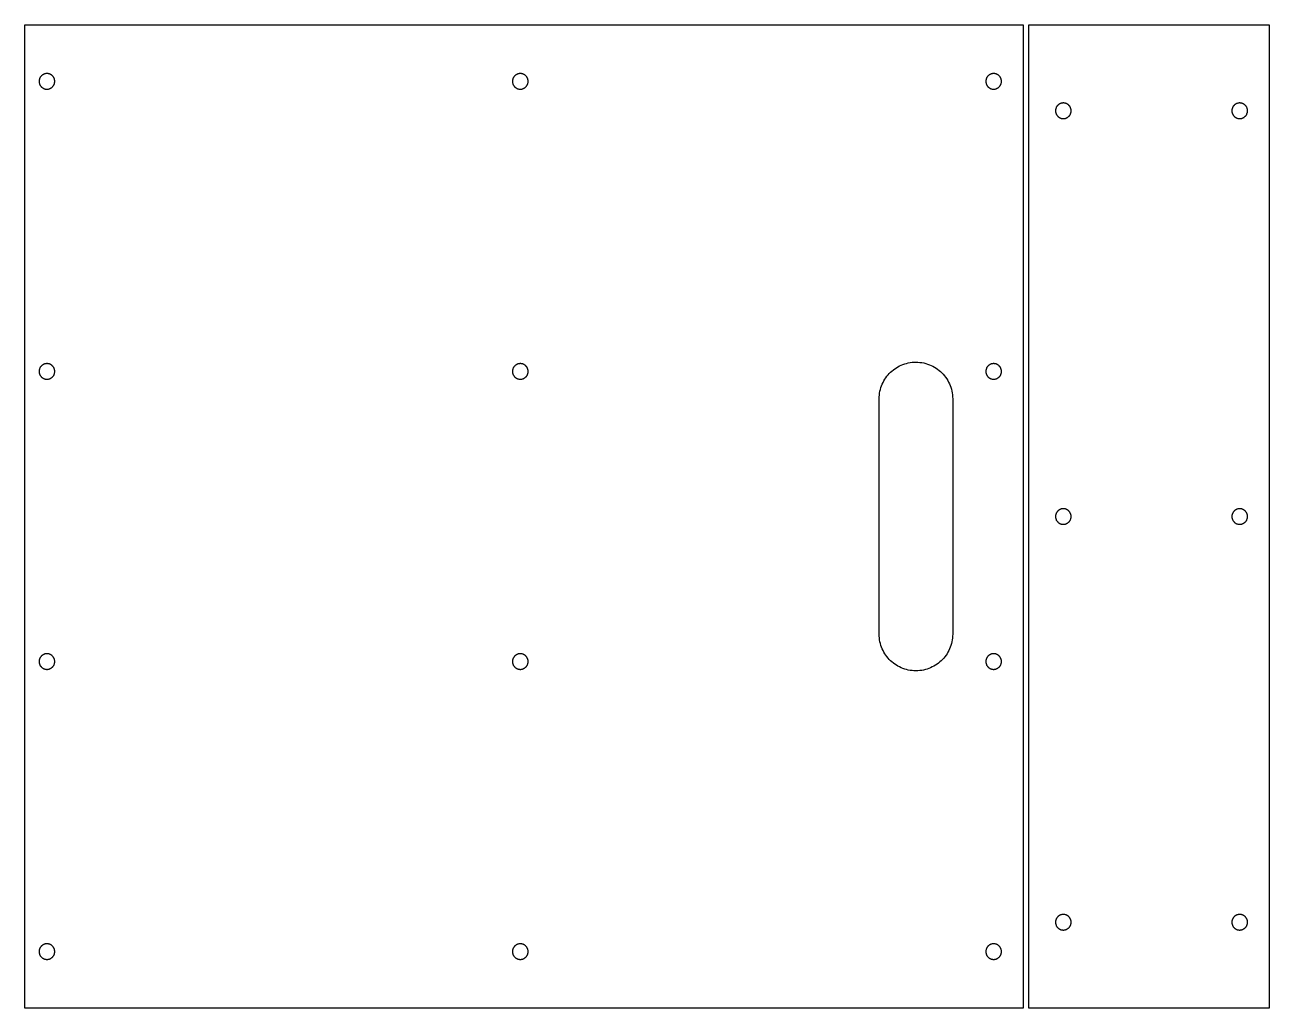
# Model space of a CAD drawing. Header units: centimetres. Extents: x -16 to 38, y -53 to 89.
# Drawn here: x -16.1 to 37.7, y -53.3 to -10.8 of the extents above; entities that cross this region are included whole.
import ezdxf

# ---------------------------------------------------------------- set-up
doc = ezdxf.new("R2010")
doc.units = ezdxf.units.CM
doc.header["$MEASUREMENT"] = 0

# ---------------------------------------------------------------- blocks, each defined once
blk = doc.blocks.new('block 55')
at = {"color": 7, "lineweight": 25}
blk.add_lwpolyline([(-16.063, -10.829), (27.059, -10.829), (27.059, -53.301), (-16.063, -53.301), (-16.063, -10.829)], dxfattribs=at)
blk = doc.blocks.new('block 56')
at = {"color": 7, "lineweight": 25}
blk.add_lwpolyline([(-15.111, -13.607), (-15.092, -13.606), (-15.074, -13.605), (-15.056, -13.603), (-15.038, -13.599), (-15.021, -13.595), (-15.004, -13.59), (-14.988, -13.584), (-14.971, -13.577), (-14.956, -13.569), (-14.94, -13.561), (-14.926, -13.552), (-14.911, -13.542), (-14.898, -13.531), (-14.885, -13.52), (-14.872, -13.508), (-14.86, -13.495), (-14.849, -13.482), (-14.838, -13.469), (-14.828, -13.454), (-14.819, -13.44), (-14.811, -13.424), (-14.803, -13.409), (-14.796, -13.393), (-14.79, -13.376), (-14.785, -13.359), (-14.781, -13.342), (-14.778, -13.324), (-14.775, -13.306), (-14.774, -13.288), (-14.773, -13.269), (-14.774, -13.251), (-14.775, -13.233), (-14.777, -13.216), (-14.781, -13.198), (-14.785, -13.182), (-14.789, -13.165), (-14.795, -13.149), (-14.801, -13.133), (-14.809, -13.118), (-14.817, -13.103), (-14.825, -13.089), (-14.835, -13.075), (-14.845, -13.061), (-14.855, -13.049), (-14.866, -13.036), (-14.878, -13.024), (-14.891, -13.013), (-14.904, -13.003), (-14.917, -12.993), (-14.931, -12.983), (-14.945, -12.975), (-14.96, -12.967), (-14.976, -12.96), (-14.991, -12.953), (-15.007, -12.948), (-15.024, -12.943), (-15.041, -12.939), (-15.058, -12.935), (-15.075, -12.933), (-15.093, -12.932), (-15.111, -12.931), (-15.129, -12.932), (-15.147, -12.933), (-15.164, -12.935), (-15.181, -12.939), (-15.198, -12.943), (-15.214, -12.948), (-15.231, -12.953), (-15.246, -12.96), (-15.262, -12.967), (-15.277, -12.975), (-15.291, -12.983), (-15.305, -12.993), (-15.318, -13.003), (-15.331, -13.013), (-15.344, -13.025), (-15.356, -13.036), (-15.367, -13.049), (-15.377, -13.062), (-15.387, -13.075), (-15.397, -13.089), (-15.405, -13.104), (-15.413, -13.119), (-15.42, -13.134), (-15.427, -13.15), (-15.433, -13.166), (-15.437, -13.182), (-15.441, -13.199), (-15.445, -13.216), (-15.447, -13.234), (-15.448, -13.251), (-15.449, -13.269), (-15.448, -13.287), (-15.447, -13.305), (-15.445, -13.322), (-15.441, -13.339), (-15.437, -13.356), (-15.433, -13.373), (-15.427, -13.389), (-15.42, -13.405), (-15.413, -13.42), (-15.405, -13.435), (-15.397, -13.449), (-15.387, -13.463), (-15.378, -13.477), (-15.367, -13.49), (-15.356, -13.502), (-15.344, -13.514), (-15.331, -13.525), (-15.318, -13.536), (-15.305, -13.546), (-15.291, -13.555), (-15.277, -13.564), (-15.262, -13.572), (-15.246, -13.579), (-15.231, -13.585), (-15.214, -13.591), (-15.198, -13.596), (-15.181, -13.6), (-15.164, -13.603), (-15.147, -13.605), (-15.129, -13.606), (-15.111, -13.607)], dxfattribs=at)
blk = doc.blocks.new('block 57')
at = {"color": 7, "lineweight": 25}
blk.add_lwpolyline([(-15.111, -38.668), (-15.092, -38.668), (-15.074, -38.666), (-15.056, -38.664), (-15.038, -38.661), (-15.021, -38.656), (-15.004, -38.651), (-14.988, -38.645), (-14.971, -38.638), (-14.956, -38.631), (-14.94, -38.622), (-14.926, -38.613), (-14.911, -38.603), (-14.898, -38.593), (-14.885, -38.581), (-14.872, -38.57), (-14.86, -38.557), (-14.849, -38.544), (-14.838, -38.53), (-14.828, -38.516), (-14.819, -38.501), (-14.811, -38.486), (-14.803, -38.47), (-14.796, -38.454), (-14.79, -38.437), (-14.785, -38.42), (-14.781, -38.403), (-14.778, -38.385), (-14.775, -38.367), (-14.774, -38.349), (-14.773, -38.331), (-14.774, -38.312), (-14.775, -38.294), (-14.777, -38.277), (-14.781, -38.26), (-14.785, -38.243), (-14.789, -38.227), (-14.795, -38.21), (-14.801, -38.195), (-14.809, -38.18), (-14.817, -38.165), (-14.825, -38.15), (-14.835, -38.136), (-14.845, -38.123), (-14.855, -38.11), (-14.866, -38.098), (-14.878, -38.086), (-14.891, -38.074), (-14.904, -38.064), (-14.917, -38.054), (-14.931, -38.045), (-14.945, -38.036), (-14.96, -38.028), (-14.976, -38.021), (-14.991, -38.015), (-15.007, -38.009), (-15.024, -38.004), (-15.041, -38), (-15.058, -37.997), (-15.075, -37.995), (-15.093, -37.993), (-15.111, -37.993), (-15.129, -37.993), (-15.147, -37.995), (-15.164, -37.997), (-15.181, -38), (-15.198, -38.004), (-15.214, -38.009), (-15.231, -38.015), (-15.246, -38.021), (-15.262, -38.028), (-15.277, -38.036), (-15.291, -38.045), (-15.305, -38.054), (-15.318, -38.064), (-15.331, -38.075), (-15.344, -38.086), (-15.356, -38.098), (-15.367, -38.11), (-15.377, -38.123), (-15.387, -38.136), (-15.397, -38.15), (-15.405, -38.165), (-15.413, -38.18), (-15.42, -38.195), (-15.427, -38.211), (-15.433, -38.227), (-15.437, -38.244), (-15.441, -38.26), (-15.445, -38.278), (-15.447, -38.295), (-15.448, -38.313), (-15.449, -38.331), (-15.448, -38.349), (-15.447, -38.366), (-15.445, -38.384), (-15.441, -38.401), (-15.437, -38.418), (-15.433, -38.434), (-15.427, -38.45), (-15.42, -38.466), (-15.413, -38.481), (-15.405, -38.496), (-15.397, -38.511), (-15.387, -38.525), (-15.378, -38.538), (-15.367, -38.551), (-15.356, -38.563), (-15.344, -38.575), (-15.331, -38.586), (-15.318, -38.597), (-15.305, -38.607), (-15.291, -38.616), (-15.277, -38.625), (-15.262, -38.633), (-15.246, -38.64), (-15.231, -38.647), (-15.214, -38.652), (-15.198, -38.657), (-15.181, -38.661), (-15.164, -38.664), (-15.147, -38.666), (-15.129, -38.668), (-15.111, -38.668)], dxfattribs=at)
blk = doc.blocks.new('block 58')
at = {"color": 7, "lineweight": 25}
blk.add_lwpolyline([(5.339, -51.199), (5.357, -51.199), (5.376, -51.197), (5.394, -51.195), (5.411, -51.191), (5.429, -51.187), (5.446, -51.182), (5.462, -51.176), (5.478, -51.169), (5.494, -51.161), (5.51, -51.153), (5.524, -51.144), (5.539, -51.134), (5.552, -51.123), (5.565, -51.112), (5.578, -51.1), (5.59, -51.088), (5.601, -51.074), (5.612, -51.061), (5.621, -51.046), (5.631, -51.032), (5.639, -51.016), (5.647, -51.001), (5.654, -50.985), (5.66, -50.968), (5.665, -50.951), (5.669, -50.934), (5.672, -50.916), (5.675, -50.898), (5.676, -50.88), (5.677, -50.861), (5.676, -50.843), (5.675, -50.825), (5.673, -50.808), (5.669, -50.791), (5.665, -50.774), (5.661, -50.757), (5.655, -50.741), (5.648, -50.725), (5.641, -50.71), (5.633, -50.695), (5.625, -50.681), (5.615, -50.667), (5.605, -50.653), (5.595, -50.64), (5.583, -50.628), (5.572, -50.616), (5.559, -50.605), (5.546, -50.595), (5.533, -50.585), (5.519, -50.575), (5.504, -50.567), (5.49, -50.559), (5.474, -50.552), (5.458, -50.545), (5.442, -50.54), (5.426, -50.535), (5.409, -50.531), (5.392, -50.528), (5.375, -50.525), (5.357, -50.524), (5.339, -50.523), (5.321, -50.524), (5.303, -50.525), (5.286, -50.528), (5.269, -50.531), (5.252, -50.535), (5.236, -50.54), (5.219, -50.545), (5.204, -50.552), (5.188, -50.559), (5.173, -50.567), (5.159, -50.575), (5.145, -50.585), (5.131, -50.595), (5.119, -50.605), (5.106, -50.617), (5.094, -50.628), (5.083, -50.641), (5.072, -50.654), (5.062, -50.667), (5.053, -50.681), (5.045, -50.696), (5.037, -50.71), (5.029, -50.726), (5.023, -50.742), (5.017, -50.758), (5.012, -50.774), (5.009, -50.791), (5.005, -50.808), (5.003, -50.826), (5.002, -50.843), (5.001, -50.861), (5.002, -50.879), (5.003, -50.897), (5.005, -50.914), (5.009, -50.931), (5.012, -50.948), (5.017, -50.965), (5.023, -50.981), (5.029, -50.997), (5.037, -51.012), (5.045, -51.027), (5.053, -51.041), (5.062, -51.055), (5.072, -51.069), (5.083, -51.082), (5.094, -51.094), (5.106, -51.106), (5.119, -51.117), (5.131, -51.128), (5.145, -51.138), (5.159, -51.147), (5.173, -51.156), (5.188, -51.164), (5.204, -51.171), (5.219, -51.177), (5.235, -51.183), (5.252, -51.188), (5.269, -51.192), (5.286, -51.195), (5.303, -51.197), (5.321, -51.199), (5.339, -51.199)], dxfattribs=at)
blk = doc.blocks.new('block 59')
at = {"color": 7, "lineweight": 25}
blk.add_lwpolyline([(5.339, -26.138), (5.357, -26.137), (5.376, -26.136), (5.394, -26.133), (5.411, -26.13), (5.429, -26.126), (5.446, -26.12), (5.462, -26.115), (5.478, -26.108), (5.494, -26.1), (5.51, -26.092), (5.524, -26.082), (5.539, -26.072), (5.552, -26.062), (5.565, -26.051), (5.578, -26.039), (5.59, -26.026), (5.601, -26.013), (5.612, -25.999), (5.621, -25.985), (5.631, -25.97), (5.639, -25.955), (5.647, -25.939), (5.654, -25.923), (5.66, -25.907), (5.665, -25.89), (5.669, -25.872), (5.672, -25.855), (5.675, -25.837), (5.676, -25.818), (5.677, -25.8), (5.676, -25.781), (5.675, -25.764), (5.673, -25.746), (5.669, -25.729), (5.665, -25.712), (5.661, -25.696), (5.655, -25.68), (5.648, -25.664), (5.641, -25.649), (5.633, -25.634), (5.625, -25.62), (5.615, -25.605), (5.605, -25.592), (5.595, -25.579), (5.583, -25.567), (5.572, -25.555), (5.559, -25.544), (5.546, -25.533), (5.533, -25.523), (5.519, -25.514), (5.504, -25.505), (5.49, -25.497), (5.474, -25.49), (5.458, -25.484), (5.442, -25.478), (5.426, -25.473), (5.409, -25.469), (5.392, -25.466), (5.375, -25.464), (5.357, -25.463), (5.339, -25.462), (5.321, -25.463), (5.303, -25.464), (5.286, -25.466), (5.269, -25.469), (5.252, -25.473), (5.236, -25.478), (5.219, -25.484), (5.204, -25.49), (5.188, -25.497), (5.173, -25.505), (5.159, -25.514), (5.145, -25.523), (5.131, -25.533), (5.119, -25.544), (5.106, -25.555), (5.094, -25.567), (5.083, -25.579), (5.072, -25.592), (5.062, -25.606), (5.053, -25.62), (5.045, -25.634), (5.037, -25.649), (5.029, -25.665), (5.023, -25.68), (5.017, -25.696), (5.012, -25.713), (5.009, -25.73), (5.005, -25.747), (5.003, -25.764), (5.002, -25.782), (5.001, -25.8), (5.002, -25.818), (5.003, -25.835), (5.005, -25.853), (5.009, -25.87), (5.012, -25.887), (5.017, -25.903), (5.023, -25.92), (5.029, -25.935), (5.037, -25.951), (5.045, -25.965), (5.053, -25.98), (5.062, -25.994), (5.072, -26.007), (5.083, -26.02), (5.094, -26.033), (5.106, -26.045), (5.119, -26.056), (5.131, -26.066), (5.145, -26.076), (5.159, -26.086), (5.173, -26.094), (5.188, -26.102), (5.204, -26.109), (5.219, -26.116), (5.235, -26.122), (5.252, -26.126), (5.269, -26.13), (5.286, -26.134), (5.303, -26.136), (5.321, -26.137), (5.339, -26.138)], dxfattribs=at)
blk = doc.blocks.new('block 60')
at = {"color": 7, "lineweight": 25}
blk.add_lwpolyline([(25.789, -13.607), (25.807, -13.606), (25.826, -13.605), (25.844, -13.603), (25.861, -13.599), (25.879, -13.595), (25.896, -13.59), (25.912, -13.584), (25.928, -13.577), (25.944, -13.569), (25.959, -13.561), (25.974, -13.552), (25.988, -13.542), (26.002, -13.531), (26.015, -13.52), (26.028, -13.508), (26.04, -13.495), (26.051, -13.482), (26.061, -13.469), (26.071, -13.454), (26.081, -13.44), (26.089, -13.424), (26.096, -13.409), (26.103, -13.393), (26.109, -13.376), (26.115, -13.359), (26.119, -13.342), (26.122, -13.324), (26.125, -13.306), (26.126, -13.288), (26.127, -13.269), (26.126, -13.251), (26.125, -13.233), (26.122, -13.216), (26.119, -13.198), (26.115, -13.182), (26.11, -13.165), (26.105, -13.149), (26.098, -13.133), (26.091, -13.118), (26.083, -13.103), (26.075, -13.089), (26.065, -13.075), (26.055, -13.061), (26.045, -13.049), (26.033, -13.036), (26.021, -13.024), (26.009, -13.013), (25.996, -13.003), (25.983, -12.993), (25.969, -12.983), (25.954, -12.975), (25.939, -12.967), (25.924, -12.96), (25.908, -12.953), (25.892, -12.948), (25.876, -12.943), (25.859, -12.939), (25.842, -12.935), (25.824, -12.933), (25.807, -12.932), (25.789, -12.931), (25.771, -12.932), (25.753, -12.933), (25.736, -12.935), (25.719, -12.939), (25.702, -12.943), (25.685, -12.948), (25.669, -12.953), (25.653, -12.96), (25.638, -12.967), (25.623, -12.975), (25.609, -12.983), (25.595, -12.993), (25.581, -13.003), (25.568, -13.013), (25.556, -13.025), (25.544, -13.036), (25.533, -13.049), (25.522, -13.062), (25.512, -13.075), (25.503, -13.089), (25.494, -13.104), (25.486, -13.119), (25.479, -13.134), (25.473, -13.15), (25.467, -13.166), (25.462, -13.182), (25.458, -13.199), (25.455, -13.216), (25.453, -13.234), (25.451, -13.251), (25.451, -13.269), (25.451, -13.287), (25.453, -13.305), (25.455, -13.322), (25.458, -13.339), (25.462, -13.356), (25.467, -13.373), (25.473, -13.389), (25.479, -13.405), (25.486, -13.42), (25.494, -13.435), (25.503, -13.449), (25.512, -13.463), (25.522, -13.477), (25.533, -13.49), (25.544, -13.502), (25.556, -13.514), (25.568, -13.525), (25.581, -13.536), (25.595, -13.546), (25.609, -13.555), (25.623, -13.564), (25.638, -13.572), (25.653, -13.579), (25.669, -13.585), (25.685, -13.591), (25.702, -13.596), (25.719, -13.6), (25.736, -13.603), (25.753, -13.605), (25.771, -13.606), (25.789, -13.607)], dxfattribs=at)
blk = doc.blocks.new('block 61')
at = {"color": 7, "lineweight": 25}
blk.add_lwpolyline([(25.789, -38.668), (25.807, -38.668), (25.826, -38.666), (25.844, -38.664), (25.861, -38.661), (25.879, -38.656), (25.896, -38.651), (25.912, -38.645), (25.928, -38.638), (25.944, -38.631), (25.959, -38.622), (25.974, -38.613), (25.988, -38.603), (26.002, -38.593), (26.015, -38.581), (26.028, -38.57), (26.04, -38.557), (26.051, -38.544), (26.061, -38.53), (26.071, -38.516), (26.081, -38.501), (26.089, -38.486), (26.096, -38.47), (26.103, -38.454), (26.109, -38.437), (26.115, -38.42), (26.119, -38.403), (26.122, -38.385), (26.125, -38.367), (26.126, -38.349), (26.127, -38.331), (26.126, -38.312), (26.125, -38.294), (26.122, -38.277), (26.119, -38.26), (26.115, -38.243), (26.11, -38.227), (26.105, -38.21), (26.098, -38.195), (26.091, -38.18), (26.083, -38.165), (26.075, -38.15), (26.065, -38.136), (26.055, -38.123), (26.045, -38.11), (26.033, -38.098), (26.021, -38.086), (26.009, -38.074), (25.996, -38.064), (25.983, -38.054), (25.969, -38.045), (25.954, -38.036), (25.939, -38.028), (25.924, -38.021), (25.908, -38.015), (25.892, -38.009), (25.876, -38.004), (25.859, -38), (25.842, -37.997), (25.824, -37.995), (25.807, -37.993), (25.789, -37.993), (25.771, -37.993), (25.753, -37.995), (25.736, -37.997), (25.719, -38), (25.702, -38.004), (25.685, -38.009), (25.669, -38.015), (25.653, -38.021), (25.638, -38.028), (25.623, -38.036), (25.609, -38.045), (25.595, -38.054), (25.581, -38.064), (25.568, -38.075), (25.556, -38.086), (25.544, -38.098), (25.533, -38.11), (25.522, -38.123), (25.512, -38.136), (25.503, -38.15), (25.494, -38.165), (25.486, -38.18), (25.479, -38.195), (25.473, -38.211), (25.467, -38.227), (25.462, -38.244), (25.458, -38.26), (25.455, -38.278), (25.453, -38.295), (25.451, -38.313), (25.451, -38.331), (25.451, -38.349), (25.453, -38.366), (25.455, -38.384), (25.458, -38.401), (25.462, -38.418), (25.467, -38.434), (25.473, -38.45), (25.479, -38.466), (25.486, -38.481), (25.494, -38.496), (25.503, -38.511), (25.512, -38.525), (25.522, -38.538), (25.533, -38.551), (25.544, -38.563), (25.556, -38.575), (25.568, -38.586), (25.581, -38.597), (25.595, -38.607), (25.609, -38.616), (25.623, -38.625), (25.638, -38.633), (25.653, -38.64), (25.669, -38.647), (25.685, -38.652), (25.702, -38.657), (25.719, -38.661), (25.736, -38.664), (25.753, -38.666), (25.771, -38.668), (25.789, -38.668)], dxfattribs=at)
blk = doc.blocks.new('block 62')
at = {"color": 7, "lineweight": 25}
blk.add_lwpolyline([(25.789, -51.199), (25.807, -51.199), (25.826, -51.197), (25.844, -51.195), (25.861, -51.191), (25.879, -51.187), (25.896, -51.182), (25.912, -51.176), (25.928, -51.169), (25.944, -51.161), (25.959, -51.153), (25.974, -51.144), (25.988, -51.134), (26.002, -51.123), (26.015, -51.112), (26.028, -51.1), (26.04, -51.088), (26.051, -51.074), (26.061, -51.061), (26.071, -51.046), (26.081, -51.032), (26.089, -51.016), (26.096, -51.001), (26.103, -50.985), (26.109, -50.968), (26.115, -50.951), (26.119, -50.934), (26.122, -50.916), (26.125, -50.898), (26.126, -50.88), (26.127, -50.861), (26.126, -50.843), (26.125, -50.825), (26.122, -50.808), (26.119, -50.791), (26.115, -50.774), (26.11, -50.757), (26.105, -50.741), (26.098, -50.725), (26.091, -50.71), (26.083, -50.695), (26.075, -50.681), (26.065, -50.667), (26.055, -50.653), (26.045, -50.64), (26.033, -50.628), (26.021, -50.616), (26.009, -50.605), (25.996, -50.595), (25.983, -50.585), (25.969, -50.575), (25.954, -50.567), (25.939, -50.559), (25.924, -50.552), (25.908, -50.545), (25.892, -50.54), (25.876, -50.535), (25.859, -50.531), (25.842, -50.528), (25.824, -50.525), (25.807, -50.524), (25.789, -50.523), (25.771, -50.524), (25.753, -50.525), (25.736, -50.528), (25.719, -50.531), (25.702, -50.535), (25.685, -50.54), (25.669, -50.545), (25.653, -50.552), (25.638, -50.559), (25.623, -50.567), (25.609, -50.575), (25.595, -50.585), (25.581, -50.595), (25.568, -50.605), (25.556, -50.617), (25.544, -50.628), (25.533, -50.641), (25.522, -50.654), (25.512, -50.667), (25.503, -50.681), (25.494, -50.696), (25.486, -50.71), (25.479, -50.726), (25.473, -50.742), (25.467, -50.758), (25.462, -50.774), (25.458, -50.791), (25.455, -50.808), (25.453, -50.826), (25.451, -50.843), (25.451, -50.861), (25.451, -50.879), (25.453, -50.897), (25.455, -50.914), (25.458, -50.931), (25.462, -50.948), (25.467, -50.965), (25.473, -50.981), (25.479, -50.997), (25.486, -51.012), (25.494, -51.027), (25.503, -51.041), (25.512, -51.055), (25.522, -51.069), (25.533, -51.082), (25.544, -51.094), (25.556, -51.106), (25.568, -51.117), (25.581, -51.128), (25.595, -51.138), (25.609, -51.147), (25.623, -51.156), (25.638, -51.164), (25.653, -51.171), (25.669, -51.177), (25.685, -51.183), (25.702, -51.188), (25.719, -51.192), (25.736, -51.195), (25.753, -51.197), (25.771, -51.199), (25.789, -51.199)], dxfattribs=at)
blk = doc.blocks.new('block 63')
at = {"color": 7, "lineweight": 25}
blk.add_lwpolyline([(25.789, -26.138), (25.807, -26.137), (25.826, -26.136), (25.844, -26.133), (25.861, -26.13), (25.879, -26.126), (25.896, -26.12), (25.912, -26.115), (25.928, -26.108), (25.944, -26.1), (25.959, -26.092), (25.974, -26.082), (25.988, -26.072), (26.002, -26.062), (26.015, -26.051), (26.028, -26.039), (26.04, -26.026), (26.051, -26.013), (26.061, -25.999), (26.071, -25.985), (26.081, -25.97), (26.089, -25.955), (26.096, -25.939), (26.103, -25.923), (26.109, -25.907), (26.115, -25.89), (26.119, -25.872), (26.122, -25.855), (26.125, -25.837), (26.126, -25.818), (26.127, -25.8), (26.126, -25.781), (26.125, -25.764), (26.122, -25.746), (26.119, -25.729), (26.115, -25.712), (26.11, -25.696), (26.105, -25.68), (26.098, -25.664), (26.091, -25.649), (26.083, -25.634), (26.075, -25.62), (26.065, -25.605), (26.055, -25.592), (26.045, -25.579), (26.033, -25.567), (26.021, -25.555), (26.009, -25.544), (25.996, -25.533), (25.983, -25.523), (25.969, -25.514), (25.954, -25.505), (25.939, -25.497), (25.924, -25.49), (25.908, -25.484), (25.892, -25.478), (25.876, -25.473), (25.859, -25.469), (25.842, -25.466), (25.824, -25.464), (25.807, -25.463), (25.789, -25.462), (25.771, -25.463), (25.753, -25.464), (25.736, -25.466), (25.719, -25.469), (25.702, -25.473), (25.685, -25.478), (25.669, -25.484), (25.653, -25.49), (25.638, -25.497), (25.623, -25.505), (25.609, -25.514), (25.595, -25.523), (25.581, -25.533), (25.568, -25.544), (25.556, -25.555), (25.544, -25.567), (25.533, -25.579), (25.522, -25.592), (25.512, -25.606), (25.503, -25.62), (25.494, -25.634), (25.486, -25.649), (25.479, -25.665), (25.473, -25.68), (25.467, -25.696), (25.462, -25.713), (25.458, -25.73), (25.455, -25.747), (25.453, -25.764), (25.451, -25.782), (25.451, -25.8), (25.451, -25.818), (25.453, -25.835), (25.455, -25.853), (25.458, -25.87), (25.462, -25.887), (25.467, -25.903), (25.473, -25.92), (25.479, -25.935), (25.486, -25.951), (25.494, -25.965), (25.503, -25.98), (25.512, -25.994), (25.522, -26.007), (25.533, -26.02), (25.544, -26.033), (25.556, -26.045), (25.568, -26.056), (25.581, -26.066), (25.595, -26.076), (25.609, -26.086), (25.623, -26.094), (25.638, -26.102), (25.653, -26.109), (25.669, -26.116), (25.685, -26.122), (25.702, -26.126), (25.719, -26.13), (25.736, -26.134), (25.753, -26.136), (25.771, -26.137), (25.789, -26.138)], dxfattribs=at)
blk = doc.blocks.new('block 64')
at = {"color": 7, "lineweight": 25}
blk.add_lwpolyline([(5.339, -13.607), (5.357, -13.606), (5.376, -13.605), (5.394, -13.603), (5.411, -13.599), (5.429, -13.595), (5.446, -13.59), (5.462, -13.584), (5.478, -13.577), (5.494, -13.569), (5.51, -13.561), (5.524, -13.552), (5.539, -13.542), (5.552, -13.531), (5.565, -13.52), (5.578, -13.508), (5.59, -13.495), (5.601, -13.482), (5.612, -13.469), (5.621, -13.454), (5.631, -13.44), (5.639, -13.424), (5.647, -13.409), (5.654, -13.393), (5.66, -13.376), (5.665, -13.359), (5.669, -13.342), (5.672, -13.324), (5.675, -13.306), (5.676, -13.288), (5.677, -13.269), (5.676, -13.251), (5.675, -13.233), (5.673, -13.216), (5.669, -13.198), (5.665, -13.182), (5.661, -13.165), (5.655, -13.149), (5.648, -13.133), (5.641, -13.118), (5.633, -13.103), (5.625, -13.089), (5.615, -13.075), (5.605, -13.061), (5.595, -13.049), (5.583, -13.036), (5.572, -13.024), (5.559, -13.013), (5.546, -13.003), (5.533, -12.993), (5.519, -12.983), (5.504, -12.975), (5.49, -12.967), (5.474, -12.96), (5.458, -12.953), (5.442, -12.948), (5.426, -12.943), (5.409, -12.939), (5.392, -12.935), (5.375, -12.933), (5.357, -12.932), (5.339, -12.931), (5.321, -12.932), (5.303, -12.933), (5.286, -12.935), (5.269, -12.939), (5.252, -12.943), (5.236, -12.948), (5.219, -12.953), (5.204, -12.96), (5.188, -12.967), (5.173, -12.975), (5.159, -12.983), (5.145, -12.993), (5.131, -13.003), (5.119, -13.013), (5.106, -13.025), (5.094, -13.036), (5.083, -13.049), (5.072, -13.062), (5.062, -13.075), (5.053, -13.089), (5.045, -13.104), (5.037, -13.119), (5.029, -13.134), (5.023, -13.15), (5.017, -13.166), (5.012, -13.182), (5.009, -13.199), (5.005, -13.216), (5.003, -13.234), (5.002, -13.251), (5.001, -13.269), (5.002, -13.287), (5.003, -13.305), (5.005, -13.322), (5.009, -13.339), (5.012, -13.356), (5.017, -13.373), (5.023, -13.389), (5.029, -13.405), (5.037, -13.42), (5.045, -13.435), (5.053, -13.449), (5.062, -13.463), (5.072, -13.477), (5.083, -13.49), (5.094, -13.502), (5.106, -13.514), (5.119, -13.525), (5.131, -13.536), (5.145, -13.546), (5.159, -13.555), (5.173, -13.564), (5.188, -13.572), (5.204, -13.579), (5.219, -13.585), (5.235, -13.591), (5.252, -13.596), (5.269, -13.6), (5.286, -13.603), (5.303, -13.605), (5.321, -13.606), (5.339, -13.607)], dxfattribs=at)
blk = doc.blocks.new('block 65')
at = {"color": 7, "lineweight": 25}
blk.add_lwpolyline([(5.339, -38.668), (5.357, -38.668), (5.376, -38.666), (5.394, -38.664), (5.411, -38.661), (5.429, -38.656), (5.446, -38.651), (5.462, -38.645), (5.478, -38.638), (5.494, -38.631), (5.51, -38.622), (5.524, -38.613), (5.539, -38.603), (5.552, -38.593), (5.565, -38.581), (5.578, -38.57), (5.59, -38.557), (5.601, -38.544), (5.612, -38.53), (5.621, -38.516), (5.631, -38.501), (5.639, -38.486), (5.647, -38.47), (5.654, -38.454), (5.66, -38.437), (5.665, -38.42), (5.669, -38.403), (5.672, -38.385), (5.675, -38.367), (5.676, -38.349), (5.677, -38.331), (5.676, -38.312), (5.675, -38.294), (5.673, -38.277), (5.669, -38.26), (5.665, -38.243), (5.661, -38.227), (5.655, -38.21), (5.648, -38.195), (5.641, -38.18), (5.633, -38.165), (5.625, -38.15), (5.615, -38.136), (5.605, -38.123), (5.595, -38.11), (5.583, -38.098), (5.572, -38.086), (5.559, -38.074), (5.546, -38.064), (5.533, -38.054), (5.519, -38.045), (5.504, -38.036), (5.49, -38.028), (5.474, -38.021), (5.458, -38.015), (5.442, -38.009), (5.426, -38.004), (5.409, -38), (5.392, -37.997), (5.375, -37.995), (5.357, -37.993), (5.339, -37.993), (5.321, -37.993), (5.303, -37.995), (5.286, -37.997), (5.269, -38), (5.252, -38.004), (5.236, -38.009), (5.219, -38.015), (5.204, -38.021), (5.188, -38.028), (5.173, -38.036), (5.159, -38.045), (5.145, -38.054), (5.131, -38.064), (5.119, -38.075), (5.106, -38.086), (5.094, -38.098), (5.083, -38.11), (5.072, -38.123), (5.062, -38.136), (5.053, -38.15), (5.045, -38.165), (5.037, -38.18), (5.029, -38.195), (5.023, -38.211), (5.017, -38.227), (5.012, -38.244), (5.009, -38.26), (5.005, -38.278), (5.003, -38.295), (5.002, -38.313), (5.001, -38.331), (5.002, -38.349), (5.003, -38.366), (5.005, -38.384), (5.009, -38.401), (5.012, -38.418), (5.017, -38.434), (5.023, -38.45), (5.029, -38.466), (5.037, -38.481), (5.045, -38.496), (5.053, -38.511), (5.062, -38.525), (5.072, -38.538), (5.083, -38.551), (5.094, -38.563), (5.106, -38.575), (5.119, -38.586), (5.131, -38.597), (5.145, -38.607), (5.159, -38.616), (5.173, -38.625), (5.188, -38.633), (5.204, -38.64), (5.219, -38.647), (5.235, -38.652), (5.252, -38.657), (5.269, -38.661), (5.286, -38.664), (5.303, -38.666), (5.321, -38.668), (5.339, -38.668)], dxfattribs=at)
blk = doc.blocks.new('block 66')
at = {"color": 7, "lineweight": 25}
blk.add_lwpolyline([(-15.111, -51.199), (-15.092, -51.199), (-15.074, -51.197), (-15.056, -51.195), (-15.038, -51.191), (-15.021, -51.187), (-15.004, -51.182), (-14.988, -51.176), (-14.971, -51.169), (-14.956, -51.161), (-14.94, -51.153), (-14.926, -51.144), (-14.911, -51.134), (-14.898, -51.123), (-14.885, -51.112), (-14.872, -51.1), (-14.86, -51.088), (-14.849, -51.074), (-14.838, -51.061), (-14.828, -51.046), (-14.819, -51.032), (-14.811, -51.016), (-14.803, -51.001), (-14.796, -50.985), (-14.79, -50.968), (-14.785, -50.951), (-14.781, -50.934), (-14.778, -50.916), (-14.775, -50.898), (-14.774, -50.88), (-14.773, -50.861), (-14.774, -50.843), (-14.775, -50.825), (-14.777, -50.808), (-14.781, -50.791), (-14.785, -50.774), (-14.789, -50.757), (-14.795, -50.741), (-14.801, -50.725), (-14.809, -50.71), (-14.817, -50.695), (-14.825, -50.681), (-14.835, -50.667), (-14.845, -50.653), (-14.855, -50.64), (-14.866, -50.628), (-14.878, -50.616), (-14.891, -50.605), (-14.904, -50.595), (-14.917, -50.585), (-14.931, -50.575), (-14.945, -50.567), (-14.96, -50.559), (-14.976, -50.552), (-14.991, -50.545), (-15.007, -50.54), (-15.024, -50.535), (-15.041, -50.531), (-15.058, -50.528), (-15.075, -50.525), (-15.093, -50.524), (-15.111, -50.523), (-15.129, -50.524), (-15.147, -50.525), (-15.164, -50.528), (-15.181, -50.531), (-15.198, -50.535), (-15.214, -50.54), (-15.231, -50.545), (-15.246, -50.552), (-15.262, -50.559), (-15.277, -50.567), (-15.291, -50.575), (-15.305, -50.585), (-15.318, -50.595), (-15.331, -50.605), (-15.344, -50.617), (-15.356, -50.628), (-15.367, -50.641), (-15.377, -50.654), (-15.387, -50.667), (-15.397, -50.681), (-15.405, -50.696), (-15.413, -50.71), (-15.42, -50.726), (-15.427, -50.742), (-15.433, -50.758), (-15.437, -50.774), (-15.441, -50.791), (-15.445, -50.808), (-15.447, -50.826), (-15.448, -50.843), (-15.449, -50.861), (-15.448, -50.879), (-15.447, -50.897), (-15.445, -50.914), (-15.441, -50.931), (-15.437, -50.948), (-15.433, -50.965), (-15.427, -50.981), (-15.42, -50.997), (-15.413, -51.012), (-15.405, -51.027), (-15.397, -51.041), (-15.387, -51.055), (-15.378, -51.069), (-15.367, -51.082), (-15.356, -51.094), (-15.344, -51.106), (-15.331, -51.117), (-15.318, -51.128), (-15.305, -51.138), (-15.291, -51.147), (-15.277, -51.156), (-15.262, -51.164), (-15.246, -51.171), (-15.231, -51.177), (-15.214, -51.183), (-15.198, -51.188), (-15.181, -51.192), (-15.164, -51.195), (-15.147, -51.197), (-15.129, -51.199), (-15.111, -51.199)], dxfattribs=at)
blk = doc.blocks.new('block 67')
at = {"color": 7, "lineweight": 25}
blk.add_lwpolyline([(-15.111, -26.138), (-15.092, -26.137), (-15.074, -26.136), (-15.056, -26.133), (-15.038, -26.13), (-15.021, -26.126), (-15.004, -26.12), (-14.988, -26.115), (-14.971, -26.108), (-14.956, -26.1), (-14.94, -26.092), (-14.926, -26.082), (-14.911, -26.072), (-14.898, -26.062), (-14.885, -26.051), (-14.872, -26.039), (-14.86, -26.026), (-14.849, -26.013), (-14.838, -25.999), (-14.828, -25.985), (-14.819, -25.97), (-14.811, -25.955), (-14.803, -25.939), (-14.796, -25.923), (-14.79, -25.907), (-14.785, -25.89), (-14.781, -25.872), (-14.778, -25.855), (-14.775, -25.837), (-14.774, -25.818), (-14.773, -25.8), (-14.774, -25.781), (-14.775, -25.764), (-14.777, -25.746), (-14.781, -25.729), (-14.785, -25.712), (-14.789, -25.696), (-14.795, -25.68), (-14.801, -25.664), (-14.809, -25.649), (-14.817, -25.634), (-14.825, -25.62), (-14.835, -25.605), (-14.845, -25.592), (-14.855, -25.579), (-14.866, -25.567), (-14.878, -25.555), (-14.891, -25.544), (-14.904, -25.533), (-14.917, -25.523), (-14.931, -25.514), (-14.945, -25.505), (-14.96, -25.497), (-14.976, -25.49), (-14.991, -25.484), (-15.007, -25.478), (-15.024, -25.473), (-15.041, -25.469), (-15.058, -25.466), (-15.075, -25.464), (-15.093, -25.463), (-15.111, -25.462), (-15.129, -25.463), (-15.147, -25.464), (-15.164, -25.466), (-15.181, -25.469), (-15.198, -25.473), (-15.214, -25.478), (-15.231, -25.484), (-15.246, -25.49), (-15.262, -25.497), (-15.277, -25.505), (-15.291, -25.514), (-15.305, -25.523), (-15.318, -25.533), (-15.331, -25.544), (-15.344, -25.555), (-15.356, -25.567), (-15.367, -25.579), (-15.377, -25.592), (-15.387, -25.606), (-15.397, -25.62), (-15.405, -25.634), (-15.413, -25.649), (-15.42, -25.665), (-15.427, -25.68), (-15.433, -25.696), (-15.437, -25.713), (-15.441, -25.73), (-15.445, -25.747), (-15.447, -25.764), (-15.448, -25.782), (-15.449, -25.8), (-15.448, -25.818), (-15.447, -25.835), (-15.445, -25.853), (-15.441, -25.87), (-15.437, -25.887), (-15.433, -25.903), (-15.427, -25.92), (-15.42, -25.935), (-15.413, -25.951), (-15.405, -25.965), (-15.397, -25.98), (-15.387, -25.994), (-15.378, -26.007), (-15.367, -26.02), (-15.356, -26.033), (-15.344, -26.045), (-15.331, -26.056), (-15.318, -26.066), (-15.305, -26.076), (-15.291, -26.086), (-15.277, -26.094), (-15.262, -26.102), (-15.246, -26.109), (-15.231, -26.116), (-15.214, -26.122), (-15.198, -26.126), (-15.181, -26.13), (-15.164, -26.134), (-15.147, -26.136), (-15.129, -26.137), (-15.111, -26.138)], dxfattribs=at)
blk = doc.blocks.new('block 68')
at = {"color": 7, "lineweight": 25}
blk.add_lwpolyline([(24.019, -26.985), (24.019, -37.145), (24.016, -37.232), (24.01, -37.315), (23.999, -37.397), (23.984, -37.478), (23.965, -37.556), (23.942, -37.634), (23.916, -37.71), (23.885, -37.783), (23.851, -37.855), (23.814, -37.925), (23.774, -37.993), (23.73, -38.059), (23.683, -38.122), (23.633, -38.182), (23.58, -38.241), (23.525, -38.296), (23.466, -38.349), (23.406, -38.399), (23.342, -38.445), (23.277, -38.489), (23.209, -38.53), (23.139, -38.567), (23.067, -38.6), (22.993, -38.63), (22.917, -38.657), (22.84, -38.68), (22.761, -38.698), (22.68, -38.713), (22.599, -38.724), (22.516, -38.73), (22.431, -38.733), (22.347, -38.73), (22.264, -38.724), (22.182, -38.713), (22.101, -38.698), (22.022, -38.68), (21.945, -38.657), (21.869, -38.63), (21.795, -38.6), (21.723, -38.566), (21.653, -38.529), (21.585, -38.489), (21.519, -38.445), (21.456, -38.398), (21.395, -38.348), (21.337, -38.295), (21.281, -38.24), (21.229, -38.181), (21.179, -38.12), (21.132, -38.057), (21.088, -37.992), (21.047, -37.924), (21.01, -37.854), (20.976, -37.782), (20.946, -37.708), (20.92, -37.632), (20.897, -37.554), (20.878, -37.475), (20.863, -37.395), (20.852, -37.313), (20.846, -37.23), (20.844, -37.145), (20.844, -26.985), (20.846, -26.901), (20.852, -26.818), (20.863, -26.736), (20.878, -26.655), (20.897, -26.576), (20.92, -26.499), (20.946, -26.423), (20.976, -26.349), (21.01, -26.277), (21.047, -26.207), (21.088, -26.139), (21.132, -26.073), (21.179, -26.01), (21.228, -25.949), (21.281, -25.891), (21.337, -25.835), (21.395, -25.782), (21.456, -25.733), (21.519, -25.686), (21.585, -25.642), (21.653, -25.601), (21.723, -25.564), (21.795, -25.53), (21.869, -25.5), (21.945, -25.474), (22.022, -25.451), (22.101, -25.432), (22.182, -25.417), (22.264, -25.406), (22.347, -25.4), (22.431, -25.398), (22.518, -25.4), (22.604, -25.407), (22.689, -25.419), (22.772, -25.434), (22.853, -25.454), (22.933, -25.479), (23.011, -25.507), (23.087, -25.539), (23.161, -25.575), (23.233, -25.615), (23.302, -25.658), (23.369, -25.704), (23.433, -25.754), (23.495, -25.807), (23.554, -25.863), (23.61, -25.922), (23.663, -25.983), (23.712, -26.048), (23.759, -26.115), (23.802, -26.184), (23.842, -26.256), (23.878, -26.33), (23.91, -26.405), (23.938, -26.483), (23.962, -26.563), (23.982, -26.645), (23.998, -26.728), (24.01, -26.812), (24.016, -26.898), (24.019, -26.985)], dxfattribs=at)
blk = doc.blocks.new('block 69')
at = {"color": 7, "lineweight": 25}
blk.add_lwpolyline([(27.313, -10.83), (37.689, -10.83), (37.689, -53.302), (27.313, -53.302), (27.313, -10.83)], dxfattribs=at)
blk = doc.blocks.new('block 70')
at = {"color": 7, "lineweight": 25}
blk.add_lwpolyline([(36.419, -14.878), (36.437, -14.878), (36.456, -14.876), (36.474, -14.874), (36.491, -14.87), (36.509, -14.866), (36.526, -14.861), (36.542, -14.855), (36.558, -14.848), (36.574, -14.84), (36.589, -14.832), (36.604, -14.823), (36.618, -14.813), (36.632, -14.802), (36.645, -14.791), (36.658, -14.779), (36.67, -14.767), (36.681, -14.754), (36.691, -14.74), (36.701, -14.726), (36.71, -14.711), (36.719, -14.696), (36.726, -14.68), (36.733, -14.664), (36.739, -14.647), (36.745, -14.63), (36.749, -14.613), (36.752, -14.595), (36.755, -14.577), (36.756, -14.559), (36.756, -14.54), (36.756, -14.522), (36.755, -14.504), (36.752, -14.487), (36.749, -14.47), (36.745, -14.453), (36.74, -14.436), (36.735, -14.42), (36.728, -14.405), (36.721, -14.389), (36.713, -14.374), (36.704, -14.36), (36.695, -14.346), (36.685, -14.333), (36.674, -14.32), (36.663, -14.307), (36.651, -14.295), (36.639, -14.284), (36.626, -14.274), (36.613, -14.264), (36.599, -14.254), (36.584, -14.246), (36.569, -14.238), (36.554, -14.231), (36.538, -14.224), (36.522, -14.219), (36.506, -14.214), (36.489, -14.21), (36.472, -14.207), (36.454, -14.204), (36.437, -14.203), (36.419, -14.203), (36.401, -14.203), (36.383, -14.204), (36.366, -14.207), (36.349, -14.21), (36.332, -14.214), (36.315, -14.219), (36.299, -14.224), (36.283, -14.231), (36.268, -14.238), (36.253, -14.246), (36.239, -14.255), (36.225, -14.264), (36.211, -14.274), (36.198, -14.284), (36.186, -14.296), (36.174, -14.307), (36.163, -14.32), (36.152, -14.333), (36.142, -14.346), (36.133, -14.36), (36.124, -14.375), (36.116, -14.39), (36.109, -14.405), (36.103, -14.421), (36.097, -14.437), (36.092, -14.453), (36.088, -14.47), (36.085, -14.487), (36.083, -14.505), (36.081, -14.522), (36.081, -14.54), (36.081, -14.558), (36.083, -14.576), (36.085, -14.593), (36.088, -14.611), (36.092, -14.627), (36.097, -14.644), (36.103, -14.66), (36.109, -14.676), (36.116, -14.691), (36.124, -14.706), (36.133, -14.72), (36.142, -14.734), (36.152, -14.748), (36.163, -14.761), (36.174, -14.773), (36.186, -14.785), (36.198, -14.796), (36.211, -14.807), (36.225, -14.817), (36.239, -14.826), (36.253, -14.835), (36.268, -14.843), (36.283, -14.85), (36.299, -14.856), (36.315, -14.862), (36.332, -14.867), (36.349, -14.871), (36.366, -14.874), (36.383, -14.876), (36.401, -14.878), (36.419, -14.878)], dxfattribs=at)
blk = doc.blocks.new('block 71')
at = {"color": 7, "lineweight": 25}
blk.add_lwpolyline([(36.419, -49.93), (36.437, -49.93), (36.456, -49.928), (36.474, -49.926), (36.491, -49.922), (36.509, -49.918), (36.526, -49.913), (36.542, -49.907), (36.558, -49.9), (36.574, -49.892), (36.589, -49.884), (36.604, -49.875), (36.618, -49.865), (36.632, -49.854), (36.645, -49.843), (36.658, -49.831), (36.67, -49.819), (36.681, -49.806), (36.691, -49.792), (36.701, -49.778), (36.71, -49.763), (36.719, -49.748), (36.726, -49.732), (36.733, -49.716), (36.739, -49.699), (36.745, -49.682), (36.749, -49.665), (36.752, -49.647), (36.755, -49.629), (36.756, -49.611), (36.756, -49.592), (36.756, -49.574), (36.755, -49.556), (36.752, -49.539), (36.749, -49.522), (36.745, -49.505), (36.74, -49.488), (36.735, -49.472), (36.728, -49.457), (36.721, -49.441), (36.713, -49.426), (36.704, -49.412), (36.695, -49.398), (36.685, -49.385), (36.674, -49.372), (36.663, -49.359), (36.651, -49.347), (36.639, -49.336), (36.626, -49.326), (36.613, -49.316), (36.599, -49.306), (36.584, -49.298), (36.569, -49.29), (36.554, -49.283), (36.538, -49.276), (36.522, -49.271), (36.506, -49.266), (36.489, -49.262), (36.472, -49.259), (36.454, -49.256), (36.437, -49.255), (36.419, -49.255), (36.401, -49.255), (36.383, -49.256), (36.366, -49.259), (36.349, -49.262), (36.332, -49.266), (36.315, -49.271), (36.299, -49.276), (36.283, -49.283), (36.268, -49.29), (36.253, -49.298), (36.239, -49.307), (36.225, -49.316), (36.211, -49.326), (36.198, -49.336), (36.186, -49.348), (36.174, -49.36), (36.163, -49.372), (36.152, -49.385), (36.142, -49.398), (36.133, -49.412), (36.124, -49.427), (36.116, -49.442), (36.109, -49.457), (36.103, -49.473), (36.097, -49.489), (36.092, -49.505), (36.088, -49.522), (36.085, -49.539), (36.083, -49.557), (36.081, -49.574), (36.081, -49.592), (36.081, -49.61), (36.083, -49.628), (36.085, -49.645), (36.088, -49.663), (36.092, -49.679), (36.097, -49.696), (36.103, -49.712), (36.109, -49.728), (36.116, -49.743), (36.124, -49.758), (36.133, -49.772), (36.142, -49.786), (36.152, -49.8), (36.163, -49.813), (36.174, -49.825), (36.186, -49.837), (36.198, -49.848), (36.211, -49.859), (36.225, -49.869), (36.239, -49.878), (36.253, -49.887), (36.268, -49.895), (36.283, -49.902), (36.299, -49.908), (36.315, -49.914), (36.332, -49.919), (36.349, -49.923), (36.366, -49.926), (36.383, -49.928), (36.401, -49.93), (36.419, -49.93)], dxfattribs=at)
blk = doc.blocks.new('block 72')
at = {"color": 7, "lineweight": 25}
blk.add_lwpolyline([(28.799, -32.404), (28.817, -32.404), (28.836, -32.402), (28.854, -32.4), (28.871, -32.396), (28.889, -32.392), (28.906, -32.387), (28.922, -32.381), (28.938, -32.374), (28.954, -32.366), (28.969, -32.358), (28.984, -32.349), (28.998, -32.339), (29.012, -32.328), (29.025, -32.317), (29.038, -32.305), (29.05, -32.293), (29.061, -32.28), (29.071, -32.266), (29.081, -32.252), (29.09, -32.237), (29.099, -32.222), (29.106, -32.206), (29.113, -32.19), (29.119, -32.173), (29.124, -32.156), (29.129, -32.139), (29.132, -32.121), (29.135, -32.103), (29.136, -32.085), (29.136, -32.066), (29.136, -32.048), (29.135, -32.03), (29.132, -32.013), (29.129, -31.996), (29.125, -31.979), (29.12, -31.962), (29.115, -31.946), (29.108, -31.931), (29.101, -31.915), (29.093, -31.9), (29.084, -31.886), (29.075, -31.872), (29.065, -31.859), (29.054, -31.846), (29.043, -31.833), (29.031, -31.821), (29.019, -31.81), (29.006, -31.8), (28.993, -31.79), (28.979, -31.78), (28.964, -31.772), (28.949, -31.764), (28.934, -31.757), (28.918, -31.75), (28.902, -31.745), (28.886, -31.74), (28.869, -31.736), (28.852, -31.733), (28.834, -31.73), (28.817, -31.729), (28.799, -31.729), (28.781, -31.729), (28.763, -31.73), (28.746, -31.733), (28.729, -31.736), (28.712, -31.74), (28.695, -31.745), (28.679, -31.75), (28.663, -31.757), (28.648, -31.764), (28.633, -31.772), (28.619, -31.78), (28.605, -31.79), (28.591, -31.8), (28.578, -31.81), (28.566, -31.822), (28.554, -31.834), (28.543, -31.846), (28.532, -31.859), (28.522, -31.872), (28.513, -31.886), (28.504, -31.901), (28.496, -31.916), (28.489, -31.931), (28.483, -31.947), (28.477, -31.963), (28.472, -31.979), (28.468, -31.996), (28.465, -32.013), (28.463, -32.031), (28.461, -32.048), (28.461, -32.066), (28.461, -32.084), (28.463, -32.102), (28.465, -32.119), (28.468, -32.137), (28.472, -32.153), (28.477, -32.17), (28.483, -32.186), (28.489, -32.202), (28.496, -32.217), (28.504, -32.232), (28.513, -32.246), (28.522, -32.26), (28.532, -32.274), (28.543, -32.287), (28.554, -32.299), (28.566, -32.311), (28.578, -32.322), (28.591, -32.333), (28.605, -32.343), (28.619, -32.352), (28.633, -32.361), (28.648, -32.369), (28.663, -32.376), (28.679, -32.382), (28.695, -32.388), (28.712, -32.393), (28.729, -32.397), (28.746, -32.4), (28.763, -32.402), (28.781, -32.404), (28.799, -32.404)], dxfattribs=at)
blk = doc.blocks.new('block 73')
at = {"color": 7, "lineweight": 25}
blk.add_lwpolyline([(28.799, -14.878), (28.817, -14.878), (28.836, -14.876), (28.854, -14.874), (28.871, -14.87), (28.889, -14.866), (28.906, -14.861), (28.922, -14.855), (28.938, -14.848), (28.954, -14.84), (28.969, -14.832), (28.984, -14.823), (28.998, -14.813), (29.012, -14.802), (29.025, -14.791), (29.038, -14.779), (29.05, -14.767), (29.061, -14.754), (29.071, -14.74), (29.081, -14.726), (29.09, -14.711), (29.099, -14.696), (29.106, -14.68), (29.113, -14.664), (29.119, -14.647), (29.124, -14.63), (29.129, -14.613), (29.132, -14.595), (29.135, -14.577), (29.136, -14.559), (29.136, -14.54), (29.136, -14.522), (29.135, -14.504), (29.132, -14.487), (29.129, -14.47), (29.125, -14.453), (29.12, -14.436), (29.115, -14.42), (29.108, -14.405), (29.101, -14.389), (29.093, -14.374), (29.084, -14.36), (29.075, -14.346), (29.065, -14.333), (29.054, -14.32), (29.043, -14.307), (29.031, -14.295), (29.019, -14.284), (29.006, -14.274), (28.993, -14.264), (28.979, -14.254), (28.964, -14.246), (28.949, -14.238), (28.934, -14.231), (28.918, -14.224), (28.902, -14.219), (28.886, -14.214), (28.869, -14.21), (28.852, -14.207), (28.834, -14.204), (28.817, -14.203), (28.799, -14.203), (28.781, -14.203), (28.763, -14.204), (28.746, -14.207), (28.729, -14.21), (28.712, -14.214), (28.695, -14.219), (28.679, -14.224), (28.663, -14.231), (28.648, -14.238), (28.633, -14.246), (28.619, -14.255), (28.605, -14.264), (28.591, -14.274), (28.578, -14.284), (28.566, -14.296), (28.554, -14.307), (28.543, -14.32), (28.532, -14.333), (28.522, -14.346), (28.513, -14.36), (28.504, -14.375), (28.496, -14.39), (28.489, -14.405), (28.483, -14.421), (28.477, -14.437), (28.472, -14.453), (28.468, -14.47), (28.465, -14.487), (28.463, -14.505), (28.461, -14.522), (28.461, -14.54), (28.461, -14.558), (28.463, -14.576), (28.465, -14.593), (28.468, -14.611), (28.472, -14.627), (28.477, -14.644), (28.483, -14.66), (28.489, -14.676), (28.496, -14.691), (28.504, -14.706), (28.513, -14.72), (28.522, -14.734), (28.532, -14.748), (28.543, -14.761), (28.554, -14.773), (28.566, -14.785), (28.578, -14.796), (28.591, -14.807), (28.605, -14.817), (28.619, -14.826), (28.633, -14.835), (28.648, -14.843), (28.663, -14.85), (28.679, -14.856), (28.695, -14.862), (28.712, -14.867), (28.729, -14.871), (28.746, -14.874), (28.763, -14.876), (28.781, -14.878), (28.799, -14.878)], dxfattribs=at)
blk = doc.blocks.new('block 74')
at = {"color": 7, "lineweight": 25}
blk.add_lwpolyline([(28.799, -49.93), (28.817, -49.93), (28.836, -49.928), (28.854, -49.926), (28.871, -49.922), (28.889, -49.918), (28.906, -49.913), (28.922, -49.907), (28.938, -49.9), (28.954, -49.892), (28.969, -49.884), (28.984, -49.875), (28.998, -49.865), (29.012, -49.854), (29.025, -49.843), (29.038, -49.831), (29.05, -49.819), (29.061, -49.806), (29.071, -49.792), (29.081, -49.778), (29.09, -49.763), (29.099, -49.748), (29.106, -49.732), (29.113, -49.716), (29.119, -49.699), (29.124, -49.682), (29.129, -49.665), (29.132, -49.647), (29.135, -49.629), (29.136, -49.611), (29.136, -49.592), (29.136, -49.574), (29.135, -49.556), (29.132, -49.539), (29.129, -49.522), (29.125, -49.505), (29.12, -49.488), (29.115, -49.472), (29.108, -49.457), (29.101, -49.441), (29.093, -49.426), (29.084, -49.412), (29.075, -49.398), (29.065, -49.385), (29.054, -49.372), (29.043, -49.359), (29.031, -49.347), (29.019, -49.336), (29.006, -49.326), (28.993, -49.316), (28.979, -49.306), (28.964, -49.298), (28.949, -49.29), (28.934, -49.283), (28.918, -49.276), (28.902, -49.271), (28.886, -49.266), (28.869, -49.262), (28.852, -49.259), (28.834, -49.256), (28.817, -49.255), (28.799, -49.255), (28.781, -49.255), (28.763, -49.256), (28.746, -49.259), (28.729, -49.262), (28.712, -49.266), (28.695, -49.271), (28.679, -49.276), (28.663, -49.283), (28.648, -49.29), (28.633, -49.298), (28.619, -49.307), (28.605, -49.316), (28.591, -49.326), (28.578, -49.336), (28.566, -49.348), (28.554, -49.36), (28.543, -49.372), (28.532, -49.385), (28.522, -49.398), (28.513, -49.412), (28.504, -49.427), (28.496, -49.442), (28.489, -49.457), (28.483, -49.473), (28.477, -49.489), (28.472, -49.505), (28.468, -49.522), (28.465, -49.539), (28.463, -49.557), (28.461, -49.574), (28.461, -49.592), (28.461, -49.61), (28.463, -49.628), (28.465, -49.645), (28.468, -49.663), (28.472, -49.679), (28.477, -49.696), (28.483, -49.712), (28.489, -49.728), (28.496, -49.743), (28.504, -49.758), (28.513, -49.772), (28.522, -49.786), (28.532, -49.8), (28.543, -49.813), (28.554, -49.825), (28.566, -49.837), (28.578, -49.848), (28.591, -49.859), (28.605, -49.869), (28.619, -49.878), (28.633, -49.887), (28.648, -49.895), (28.663, -49.902), (28.679, -49.908), (28.695, -49.914), (28.712, -49.919), (28.729, -49.923), (28.746, -49.926), (28.763, -49.928), (28.781, -49.93), (28.799, -49.93)], dxfattribs=at)
blk = doc.blocks.new('block 75')
at = {"color": 7, "lineweight": 25}
blk.add_lwpolyline([(36.419, -32.404), (36.437, -32.404), (36.456, -32.402), (36.474, -32.4), (36.491, -32.396), (36.509, -32.392), (36.526, -32.387), (36.542, -32.381), (36.558, -32.374), (36.574, -32.366), (36.589, -32.358), (36.604, -32.349), (36.618, -32.339), (36.632, -32.328), (36.645, -32.317), (36.658, -32.305), (36.67, -32.293), (36.681, -32.28), (36.691, -32.266), (36.701, -32.252), (36.71, -32.237), (36.719, -32.222), (36.726, -32.206), (36.733, -32.19), (36.739, -32.173), (36.745, -32.156), (36.749, -32.139), (36.752, -32.121), (36.755, -32.103), (36.756, -32.085), (36.756, -32.066), (36.756, -32.048), (36.755, -32.03), (36.752, -32.013), (36.749, -31.996), (36.745, -31.979), (36.74, -31.962), (36.735, -31.946), (36.728, -31.931), (36.721, -31.915), (36.713, -31.9), (36.704, -31.886), (36.695, -31.872), (36.685, -31.859), (36.674, -31.846), (36.663, -31.833), (36.651, -31.821), (36.639, -31.81), (36.626, -31.8), (36.613, -31.79), (36.599, -31.78), (36.584, -31.772), (36.569, -31.764), (36.554, -31.757), (36.538, -31.75), (36.522, -31.745), (36.506, -31.74), (36.489, -31.736), (36.472, -31.733), (36.454, -31.73), (36.437, -31.729), (36.419, -31.729), (36.401, -31.729), (36.383, -31.73), (36.366, -31.733), (36.349, -31.736), (36.332, -31.74), (36.315, -31.745), (36.299, -31.75), (36.283, -31.757), (36.268, -31.764), (36.253, -31.772), (36.239, -31.78), (36.225, -31.79), (36.211, -31.8), (36.198, -31.81), (36.186, -31.822), (36.174, -31.834), (36.163, -31.846), (36.152, -31.859), (36.142, -31.872), (36.133, -31.886), (36.124, -31.901), (36.116, -31.916), (36.109, -31.931), (36.103, -31.947), (36.097, -31.963), (36.092, -31.979), (36.088, -31.996), (36.085, -32.013), (36.083, -32.031), (36.081, -32.048), (36.081, -32.066), (36.081, -32.084), (36.083, -32.102), (36.085, -32.119), (36.088, -32.137), (36.092, -32.153), (36.097, -32.17), (36.103, -32.186), (36.109, -32.202), (36.116, -32.217), (36.124, -32.232), (36.133, -32.246), (36.142, -32.26), (36.152, -32.274), (36.163, -32.287), (36.174, -32.299), (36.186, -32.311), (36.198, -32.322), (36.211, -32.333), (36.225, -32.343), (36.239, -32.352), (36.253, -32.361), (36.268, -32.369), (36.283, -32.376), (36.299, -32.382), (36.315, -32.388), (36.332, -32.393), (36.349, -32.397), (36.366, -32.4), (36.383, -32.402), (36.401, -32.404), (36.419, -32.404)], dxfattribs=at)

msp = doc.modelspace()

# ---------------------------------------------------------------- block references
for name in ['block 55', 'block 69', 'block 56', 'block 64', 'block 60', 'block 73', 'block 70', 'block 67', 'block 59', 'block 68', 'block 63', 'block 72', 'block 75', 'block 57', 'block 65', 'block 61', 'block 74', 'block 71', 'block 66', 'block 58', 'block 62']:
    msp.add_blockref(name, (0, 0))

doc.saveas('drawing.dxf')
